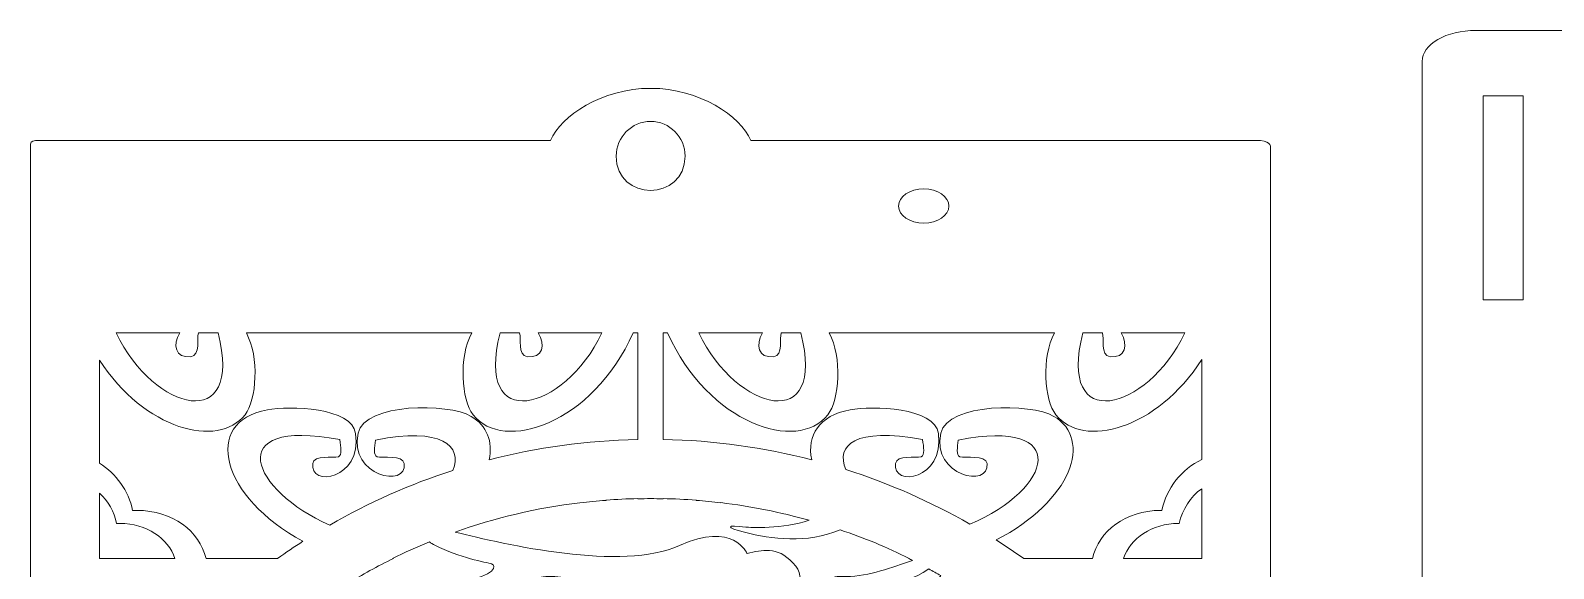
# Model space of a CAD drawing. Header units: millimetres. Extents: x -628 to 722, y -261 to 150.
# Drawn here: x -628 to -517.4, y -11.6 to 27.4 of the extents above; entities that cross this region are included whole.
import ezdxf

# ---------------------------------------------------------------- set-up
doc = ezdxf.new("R2010")
doc.units = ezdxf.units.MM
doc.header["$MEASUREMENT"] = 0
doc.layers.add('Layer 1', color=7, linetype='Continuous')

msp = doc.modelspace()

# ---------------------------------------------------------------- linework, layer by layer
at = {"layer": 'Layer 1', "lineweight": 9}
for points, knots in [([(-523.0693, -152.5962), (-523.0693, -152.5962), (-425.8473, -152.5962), (-425.8473, -152.5962), (-425.8473, -152.5962), (-424.8159, -152.5962), (-423.8267, -152.3601), (-423.0972, -151.9401), (-423.0972, -151.9401), (-422.3677, -151.5198), (-421.9583, -150.9496), (-421.9583, -150.3556), (-421.9583, -150.3556), (-421.9583, -150.3556), (-421.9583, 25.1628), (-421.9583, 25.1628), (-421.9583, 25.1628), (-421.9583, 25.7571), (-422.3677, 26.3272), (-423.0972, 26.7475), (-423.0972, 26.7475), (-423.8267, 27.1676), (-424.8159, 27.4036), (-425.8473, 27.4036), (-425.8473, 27.4036), (-425.8473, 27.4036), (-465.2318, 27.4036), (-465.2318, 27.4036), (-465.2318, 27.4036), (-465.2318, 27.4036), (-465.2318, 27.3837), (-465.2318, 27.3837), (-465.2318, 27.3837), (-469.2594, 25.5438), (-469.2667, 22.6032), (-474.1986, 22.6032), (-474.1986, 22.6032), (-474.1986, 22.6032), (-474.7179, 22.6032), (-474.7179, 22.6032), (-474.7179, 22.6032), (-479.6496, 22.6032), (-479.5362, 25.5438), (-483.6845, 27.3837), (-483.6845, 27.3837), (-483.6845, 27.3837), (-483.6845, 27.4036), (-483.6845, 27.4036), (-483.6845, 27.4036), (-483.6845, 27.4036), (-523.0693, 27.4036), (-523.0693, 27.4036), (-523.0693, 27.4036), (-524.1008, 27.4036), (-525.0897, 27.1676), (-525.8192, 26.7475), (-525.8192, 26.7475), (-526.5482, 26.3272), (-526.9582, 25.7571), (-526.9582, 25.1628), (-526.9582, 25.1628), (-526.9582, 25.1628), (-526.9582, -150.3556), (-526.9582, -150.3556), (-526.9582, -150.3556), (-526.9582, -151.5929), (-525.217, -152.5962), (-523.0693, -152.5962)], [0, 0, 0, 0, 0.05555556, 0.05555556, 0.05555556, 0.05555556, 0.11111111, 0.11111111, 0.11111111, 0.11111111, 0.16666667, 0.16666667, 0.16666667, 0.16666667, 0.22222222, 0.22222222, 0.22222222, 0.22222222, 0.27777778, 0.27777778, 0.27777778, 0.27777778, 0.33333333, 0.33333333, 0.33333333, 0.33333333, 0.38888889, 0.38888889, 0.38888889, 0.38888889, 0.44444444, 0.44444444, 0.44444444, 0.44444444, 0.5, 0.5, 0.5, 0.5, 0.55555556, 0.55555556, 0.55555556, 0.55555556, 0.61111111, 0.61111111, 0.61111111, 0.61111111, 0.66666667, 0.66666667, 0.66666667, 0.66666667, 0.72222222, 0.72222222, 0.72222222, 0.72222222, 0.77777778, 0.77777778, 0.77777778, 0.77777778, 0.83333333, 0.83333333, 0.83333333, 0.83333333, 0.88888889, 0.88888889, 0.88888889, 0.88888889, 1, 1, 1, 1]), ([(-619.8881, -152.5961), (-619.8881, -152.5961), (-546.0075, -152.5961), (-546.0075, -152.5961), (-546.0075, -152.5961), (-543.8699, -152.5961), (-541.8199, -152.1313), (-540.3084, -151.3034), (-540.3084, -151.3034), (-538.7969, -150.4754), (-537.9481, -149.3531), (-537.9481, -148.1825), (-537.9481, -148.1825), (-537.9481, -93.206), (-537.9481, -36.1297), (-537.9481, 18.8468), (-537.9481, 18.8468), (-537.9481, 19.0416), (-537.9831, 19.444), (-539.0223, 19.4311), (-539.0223, 19.4311), (-551.2415, 19.4311), (-563.4608, 19.4311), (-575.6801, 19.4311), (-575.6801, 19.4311), (-576.4413, 21.1925), (-579.4063, 23.206), (-582.9481, 23.206), (-582.9481, 23.206), (-586.4898, 23.206), (-589.4548, 21.1925), (-590.216, 19.4311), (-590.216, 19.4311), (-602.5955, 19.4311), (-614.9747, 19.4311), (-627.354, 19.4311), (-627.354, 19.4311), (-627.6946, 19.4364), (-627.9588, 19.3863), (-627.9476, 19.1647), (-627.9476, 19.1647), (-627.9476, 19.1647), (-627.9476, -148.1825), (-627.9476, -148.1825), (-627.9476, -148.1825), (-627.9476, -150.6201), (-624.3391, -152.5961), (-619.8881, -152.5961)], [0, 0, 0, 0, 0.07692308, 0.07692308, 0.07692308, 0.07692308, 0.15384615, 0.15384615, 0.15384615, 0.15384615, 0.23076923, 0.23076923, 0.23076923, 0.23076923, 0.30769231, 0.30769231, 0.30769231, 0.30769231, 0.38461538, 0.38461538, 0.38461538, 0.38461538, 0.46153846, 0.46153846, 0.46153846, 0.46153846, 0.53846154, 0.53846154, 0.53846154, 0.53846154, 0.61538462, 0.61538462, 0.61538462, 0.61538462, 0.69230769, 0.69230769, 0.69230769, 0.69230769, 0.76923077, 0.76923077, 0.76923077, 0.76923077, 0.84615385, 0.84615385, 0.84615385, 0.84615385, 1, 1, 1, 1])]:
    msp.add_open_spline(points, degree=3, knots=knots, dxfattribs=at)
at = {"layer": 'Layer 1', "color": 22, "lineweight": 9}
for points, knots in [([(-519.6247, 22.6593), (-519.6247, 22.6593), (-522.5247, 22.6593), (-522.5247, 22.6593), (-522.5247, 22.6593), (-522.5247, 22.6593), (-522.5247, 7.8533), (-522.5247, 7.8533), (-522.5247, 7.8533), (-522.5247, 7.8533), (-519.6247, 7.8533), (-519.6247, 7.8533), (-519.6247, 7.8533), (-519.6247, 7.8533), (-519.6247, 22.6593), (-519.6247, 22.6593)], [0, 0, 0, 0, 0.2, 0.2, 0.2, 0.2, 0.4, 0.4, 0.4, 0.4, 0.6, 0.6, 0.6, 0.6, 1, 1, 1, 1]), ([(-580.448, 18.2889), (-580.448, 14.9783), (-585.448, 14.9783), (-585.448, 18.2889), (-585.448, 18.2889), (-585.448, 19.6792), (-584.3287, 20.8059), (-582.948, 20.8059), (-582.948, 20.8059), (-581.5674, 20.8059), (-580.448, 19.6792), (-580.448, 18.2889)], [0, 0, 0, 0, 0.25, 0.25, 0.25, 0.25, 0.5, 0.5, 0.5, 0.5, 1, 1, 1, 1]), ([(-561.3021, 14.6676), (-561.3021, 13.984), (-562.119, 13.43), (-563.1269, 13.43), (-563.1269, 13.43), (-564.1344, 13.43), (-564.9514, 13.984), (-564.9514, 14.6676), (-564.9514, 14.6676), (-564.9514, 15.3512), (-564.1344, 15.9052), (-563.1269, 15.9052), (-563.1269, 15.9052), (-562.119, 15.9052), (-561.3021, 15.3512), (-561.3021, 14.6676)], [0, 0, 0, 0, 0.2, 0.2, 0.2, 0.2, 0.4, 0.4, 0.4, 0.4, 0.6, 0.6, 0.6, 0.6, 1, 1, 1, 1])]:
    msp.add_open_spline(points, degree=3, knots=knots, dxfattribs=at)
at = {"layer": 'Layer 1', "color": 7, "lineweight": 9}
for points, knots in [([(-610.0263, -10.9011), (-609.4223, -10.4721), (-608.8082, -10.0564), (-608.1835, -9.6556), (-608.1835, -9.6556), (-614.0962, -6.4928), (-615.5627, -0.9859), (-610.7633, -0.1173), (-610.7633, -0.1173), (-609.1593, 0.1735), (-604.6215, 0.0769), (-604.3568, -1.8394), (-604.3568, -1.8394), (-603.8937, -5.1878), (-607.7227, -5.7534), (-607.4726, -4.01), (-607.4726, -4.01), (-607.3784, -3.3584), (-605.9875, -3.6576), (-605.6129, -3.5216), (-605.6129, -3.5216), (-605.3343, -3.4205), (-605.4345, -2.8084), (-605.5047, -2.2792), (-605.5047, -2.2792), (-614.1808, -0.6555), (-611.914, -6.019), (-606.2386, -8.4745), (-606.2386, -8.4745), (-603.4262, -6.8566), (-600.4318, -5.5225), (-597.2951, -4.51), (-597.2951, -4.51), (-596.5737, -2.7136), (-598.1287, -1.3627), (-602.9161, -2.308), (-602.9161, -2.308), (-602.9854, -2.8311), (-603.0763, -3.4232), (-602.803, -3.5216), (-602.803, -3.5216), (-602.4289, -3.6576), (-600.9255, -3.3584), (-600.832, -4.01), (-600.832, -4.01), (-600.5728, -5.8267), (-604.8743, -4.9214), (-604.1839, -1.8192), (-604.1839, -1.8192), (-603.6895, 0.3968), (-597.6237, 0.3832), (-595.9764, -0.5899), (-595.9764, -0.5899), (-594.8198, -1.2726), (-594.3913, -2.4266), (-594.6652, -3.745), (-594.6652, -3.745), (-591.2081, -2.8501), (-587.598, -2.3423), (-583.8848, -2.269), (-583.8848, -2.269), (-583.8848, -2.269), (-583.8848, 5.4589), (-583.8848, 5.4589), (-583.8848, 5.4589), (-583.8848, 5.4589), (-584.2088, 5.4589), (-584.2088, 5.4589), (-584.2088, 5.4589), (-587.1755, -1.1455), (-593.6355, -3.2739), (-595.8399, -0.4705), (-595.8399, -0.4705), (-596.6668, 0.581), (-596.8932, 3.7134), (-595.93, 5.4589), (-595.93, 5.4589), (-595.93, 5.4589), (-612.2898, 5.4589), (-612.2898, 5.4589), (-612.2898, 5.4589), (-611.3263, 3.7135), (-611.5523, 0.5814), (-612.3802, -0.4705), (-612.3802, -0.4705), (-614.3494, -2.9736), (-619.7103, -1.5453), (-622.9479, 3.49), (-622.9479, 3.49), (-622.9479, 3.49), (-622.9479, -3.9961), (-622.9479, -3.9961), (-622.9479, -3.9961), (-621.7304, -4.7561), (-620.8412, -5.9858), (-620.546, -7.4234), (-620.546, -7.4234), (-620.4391, -7.4184), (-620.3306, -7.4145), (-620.2212, -7.4145), (-620.2212, -7.4145), (-617.655, -7.4145), (-615.6889, -8.9128), (-615.2148, -10.9011), (-615.2148, -10.9011), (-615.2148, -10.9011), (-610.0263, -10.9011), (-610.0263, -10.9011)], [0, 0, 0, 0, 0.03571429, 0.03571429, 0.03571429, 0.03571429, 0.07142857, 0.07142857, 0.07142857, 0.07142857, 0.10714286, 0.10714286, 0.10714286, 0.10714286, 0.14285714, 0.14285714, 0.14285714, 0.14285714, 0.17857143, 0.17857143, 0.17857143, 0.17857143, 0.21428571, 0.21428571, 0.21428571, 0.21428571, 0.25, 0.25, 0.25, 0.25, 0.28571429, 0.28571429, 0.28571429, 0.28571429, 0.32142857, 0.32142857, 0.32142857, 0.32142857, 0.35714286, 0.35714286, 0.35714286, 0.35714286, 0.39285714, 0.39285714, 0.39285714, 0.39285714, 0.42857143, 0.42857143, 0.42857143, 0.42857143, 0.46428571, 0.46428571, 0.46428571, 0.46428571, 0.5, 0.5, 0.5, 0.5, 0.53571429, 0.53571429, 0.53571429, 0.53571429, 0.57142857, 0.57142857, 0.57142857, 0.57142857, 0.60714286, 0.60714286, 0.60714286, 0.60714286, 0.64285714, 0.64285714, 0.64285714, 0.64285714, 0.67857143, 0.67857143, 0.67857143, 0.67857143, 0.71428571, 0.71428571, 0.71428571, 0.71428571, 0.75, 0.75, 0.75, 0.75, 0.78571429, 0.78571429, 0.78571429, 0.78571429, 0.82142857, 0.82142857, 0.82142857, 0.82142857, 0.85714286, 0.85714286, 0.85714286, 0.85714286, 0.89285714, 0.89285714, 0.89285714, 0.89285714, 0.92857143, 0.92857143, 0.92857143, 0.92857143, 1, 1, 1, 1]), ([(-621.7384, 5.4589), (-618.9743, -0.3121), (-612.4592, -1.8783), (-614.3438, 5.4589), (-614.3438, 5.4589), (-614.3438, 5.4589), (-615.7566, 5.4589), (-615.7566, 5.4589), (-615.7566, 5.4589), (-615.7598, 5.4538), (-615.7628, 5.4485), (-615.7654, 5.443), (-615.7654, 5.443), (-615.9216, 5.119), (-615.5759, 3.8169), (-616.3286, 3.7365), (-616.3286, 3.7365), (-617.432, 3.6182), (-617.6648, 4.5947), (-617.1159, 5.4589), (-617.1159, 5.4589), (-617.1159, 5.4589), (-621.7384, 5.4589), (-621.7384, 5.4589)], [0, 0, 0, 0, 0.14285714, 0.14285714, 0.14285714, 0.14285714, 0.28571429, 0.28571429, 0.28571429, 0.28571429, 0.42857143, 0.42857143, 0.42857143, 0.42857143, 0.57142857, 0.57142857, 0.57142857, 0.57142857, 0.71428571, 0.71428571, 0.71428571, 0.71428571, 1, 1, 1, 1]), ([(-593.8764, 5.4589), (-593.8764, 5.4589), (-592.4637, 5.4589), (-592.4637, 5.4589), (-592.4637, 5.4589), (-592.4604, 5.4538), (-592.4573, 5.4485), (-592.4548, 5.443), (-592.4548, 5.443), (-592.2985, 5.119), (-592.6443, 3.8174), (-591.8916, 3.7365), (-591.8916, 3.7365), (-590.7882, 3.6182), (-590.5554, 4.5947), (-591.1043, 5.4589), (-591.1043, 5.4589), (-591.1043, 5.4589), (-586.4818, 5.4589), (-586.4818, 5.4589), (-586.4818, 5.4589), (-589.2458, -0.312), (-595.761, -1.8783), (-593.8764, 5.4589)], [0, 0, 0, 0, 0.14285714, 0.14285714, 0.14285714, 0.14285714, 0.28571429, 0.28571429, 0.28571429, 0.28571429, 0.42857143, 0.42857143, 0.42857143, 0.42857143, 0.57142857, 0.57142857, 0.57142857, 0.57142857, 0.71428571, 0.71428571, 0.71428571, 0.71428571, 1, 1, 1, 1]), ([(-582.0489, -2.2678), (-578.3327, -2.3385), (-574.7201, -2.846), (-571.2599, -3.739), (-571.2599, -3.739), (-571.6084, -1.9851), (-570.7426, -0.5293), (-568.4662, -0.1173), (-568.4662, -0.1173), (-566.8622, 0.1735), (-562.3246, 0.0769), (-562.0597, -1.8394), (-562.0597, -1.8394), (-561.5967, -5.1878), (-565.4256, -5.7534), (-565.1755, -4.01), (-565.1755, -4.01), (-565.0815, -3.3584), (-563.6904, -3.6576), (-563.3158, -3.5216), (-563.3158, -3.5216), (-563.0373, -3.4205), (-563.1374, -2.8084), (-563.2076, -2.2792), (-563.2076, -2.2792), (-568.1256, -1.3587), (-569.5266, -2.6837), (-568.7848, -4.4514), (-568.7848, -4.4514), (-565.6258, -5.4564), (-562.6102, -6.7883), (-559.7778, -8.4065), (-559.7778, -8.4065), (-553.7155, -5.8684), (-552.3683, -0.679), (-560.6191, -2.308), (-560.6191, -2.308), (-560.6883, -2.8311), (-560.7793, -3.4232), (-560.5059, -3.5216), (-560.5059, -3.5216), (-560.1318, -3.6576), (-558.6285, -3.3584), (-558.5349, -4.01), (-558.5349, -4.01), (-558.2756, -5.8267), (-562.5772, -4.9214), (-561.8868, -1.8192), (-561.8868, -1.8192), (-561.3925, 0.3968), (-555.3266, 0.3832), (-553.6793, -0.5899), (-553.6793, -0.5899), (-550.8544, -2.2575), (-552.369, -6.7352), (-557.8713, -9.5556), (-557.8713, -9.5556), (-557.1921, -9.9873), (-556.5243, -10.4359), (-555.8694, -10.9011), (-555.8694, -10.9011), (-555.8694, -10.9011), (-550.8841, -10.9011), (-550.8841, -10.9011), (-550.8841, -10.9011), (-550.4201, -8.9128), (-548.4915, -7.4145), (-545.9242, -7.4145), (-545.9242, -7.4145), (-545.8985, -7.4145), (-545.8725, -7.4149), (-545.8474, -7.4157), (-545.8474, -7.4157), (-545.5112, -5.7914), (-544.4172, -4.4342), (-542.948, -3.7206), (-542.948, -3.7206), (-542.948, -3.7206), (-542.948, 3.5319), (-542.948, 3.5319), (-542.948, 3.5319), (-546.1832, -1.5374), (-551.569, -2.9802), (-553.5428, -0.4705), (-553.5428, -0.4705), (-554.3697, 0.581), (-554.5961, 3.7134), (-553.6329, 5.4589), (-553.6329, 5.4589), (-553.6329, 5.4589), (-569.9927, 5.4589), (-569.9927, 5.4589), (-569.9927, 5.4589), (-569.0294, 3.7135), (-569.2552, 0.5814), (-570.0832, -0.4705), (-570.0832, -0.4705), (-572.2885, -3.2741), (-578.7491, -1.1452), (-581.7158, 5.4589), (-581.7158, 5.4589), (-581.7158, 5.4589), (-582.0489, 5.4589), (-582.0489, 5.4589), (-582.0489, 5.4589), (-582.0489, 5.4589), (-582.0489, -2.2678), (-582.0489, -2.2678)], [0, 0, 0, 0, 0.03571429, 0.03571429, 0.03571429, 0.03571429, 0.07142857, 0.07142857, 0.07142857, 0.07142857, 0.10714286, 0.10714286, 0.10714286, 0.10714286, 0.14285714, 0.14285714, 0.14285714, 0.14285714, 0.17857143, 0.17857143, 0.17857143, 0.17857143, 0.21428571, 0.21428571, 0.21428571, 0.21428571, 0.25, 0.25, 0.25, 0.25, 0.28571429, 0.28571429, 0.28571429, 0.28571429, 0.32142857, 0.32142857, 0.32142857, 0.32142857, 0.35714286, 0.35714286, 0.35714286, 0.35714286, 0.39285714, 0.39285714, 0.39285714, 0.39285714, 0.42857143, 0.42857143, 0.42857143, 0.42857143, 0.46428571, 0.46428571, 0.46428571, 0.46428571, 0.5, 0.5, 0.5, 0.5, 0.53571429, 0.53571429, 0.53571429, 0.53571429, 0.57142857, 0.57142857, 0.57142857, 0.57142857, 0.60714286, 0.60714286, 0.60714286, 0.60714286, 0.64285714, 0.64285714, 0.64285714, 0.64285714, 0.67857143, 0.67857143, 0.67857143, 0.67857143, 0.71428571, 0.71428571, 0.71428571, 0.71428571, 0.75, 0.75, 0.75, 0.75, 0.78571429, 0.78571429, 0.78571429, 0.78571429, 0.82142857, 0.82142857, 0.82142857, 0.82142857, 0.85714286, 0.85714286, 0.85714286, 0.85714286, 0.89285714, 0.89285714, 0.89285714, 0.89285714, 0.92857143, 0.92857143, 0.92857143, 0.92857143, 1, 1, 1, 1]), ([(-579.4413, 5.4589), (-579.4413, 5.4589), (-574.8189, 5.4589), (-574.8189, 5.4589), (-574.8189, 5.4589), (-575.3678, 4.5947), (-575.1349, 3.6182), (-574.0315, 3.7365), (-574.0315, 3.7365), (-573.2788, 3.8169), (-573.6246, 5.119), (-573.4683, 5.443), (-573.4683, 5.443), (-573.4657, 5.4485), (-573.4627, 5.4538), (-573.4595, 5.4589), (-573.4595, 5.4589), (-573.4595, 5.4589), (-572.0468, 5.4589), (-572.0468, 5.4589), (-572.0468, 5.4589), (-570.1621, -1.8783), (-576.6772, -0.3121), (-579.4413, 5.4589)], [0, 0, 0, 0, 0.14285714, 0.14285714, 0.14285714, 0.14285714, 0.28571429, 0.28571429, 0.28571429, 0.28571429, 0.42857143, 0.42857143, 0.42857143, 0.42857143, 0.57142857, 0.57142857, 0.57142857, 0.57142857, 0.71428571, 0.71428571, 0.71428571, 0.71428571, 1, 1, 1, 1]), ([(-551.5793, 5.4589), (-551.5793, 5.4589), (-550.1666, 5.4589), (-550.1666, 5.4589), (-550.1666, 5.4589), (-550.1634, 5.4538), (-550.1603, 5.4485), (-550.1577, 5.443), (-550.1577, 5.443), (-550.0014, 5.119), (-550.3472, 3.8174), (-549.5945, 3.7365), (-549.5945, 3.7365), (-548.4911, 3.6182), (-548.2584, 4.5947), (-548.8072, 5.4589), (-548.8072, 5.4589), (-548.8072, 5.4589), (-544.1847, 5.4589), (-544.1847, 5.4589), (-544.1847, 5.4589), (-546.9487, -0.312), (-553.4639, -1.8783), (-551.5793, 5.4589)], [0, 0, 0, 0, 0.14285714, 0.14285714, 0.14285714, 0.14285714, 0.28571429, 0.28571429, 0.28571429, 0.28571429, 0.42857143, 0.42857143, 0.42857143, 0.42857143, 0.57142857, 0.57142857, 0.57142857, 0.57142857, 0.71428571, 0.71428571, 0.71428571, 0.71428571, 1, 1, 1, 1]), ([(-622.9479, -10.9011), (-622.9479, -10.9011), (-622.9479, -6.163), (-622.9479, -6.163), (-622.9479, -6.163), (-622.326, -6.739), (-621.8811, -7.5032), (-621.7065, -8.3628), (-621.7065, -8.3628), (-621.6241, -8.3588), (-621.5406, -8.3559), (-621.4567, -8.3559), (-621.4567, -8.3559), (-619.554, -8.3559), (-617.9451, -9.4383), (-617.4703, -10.9011), (-617.4703, -10.9011), (-617.4703, -10.9011), (-622.9479, -10.9011), (-622.9479, -10.9011)], [0, 0, 0, 0, 0.16666667, 0.16666667, 0.16666667, 0.16666667, 0.33333333, 0.33333333, 0.33333333, 0.33333333, 0.5, 0.5, 0.5, 0.5, 0.66666667, 0.66666667, 0.66666667, 0.66666667, 1, 1, 1, 1]), ([(-576.0403, -8.6265), (-577.502, -8.4307), (-577.516, -8.657), (-576.1335, -9), (-576.1335, -9), (-574.1561, -9.4905), (-571.641, -9.846), (-569.1982, -8.8304), (-569.1982, -8.8304), (-567.4623, -9.3958), (-565.7841, -10.0894), (-564.1745, -10.9011), (-564.1745, -10.9011), (-564.1745, -10.9011), (-564.2301, -10.9011), (-564.2301, -10.9011), (-564.2301, -10.9011), (-564.137, -10.947), (-564.044, -10.9931), (-563.9512, -11.0395), (-563.9512, -11.0395), (-565.4443, -11.5446), (-567.0379, -12.1936), (-568.7691, -12.2103), (-568.7691, -12.2103), (-569.8888, -12.1612), (-569.8796, -12.3579), (-568.8051, -12.5412), (-568.8051, -12.5412), (-567.034, -12.8431), (-564.9183, -13.1207), (-562.7603, -11.6583), (-562.7603, -11.6583), (-562.4675, -11.8165), (-562.1766, -11.9778), (-561.888, -12.1425), (-561.888, -12.1425), (-562.1925, -12.5822), (-562.7124, -12.9395), (-563.1734, -13.1972), (-563.1734, -13.1972), (-563.9172, -13.1924), (-564.4086, -13.5837), (-565.0325, -14.0112), (-565.0325, -14.0112), (-566.2197, -14.8236), (-570.9298, -14.3891), (-571.8119, -14.1484), (-571.8119, -14.1484), (-572.6941, -13.9072), (-571.4197, -12.46), (-572.6153, -11.216), (-572.6153, -11.216), (-573.8088, -9.9732), (-574.8455, -10.2946), (-575.948, -10.5424), (-575.948, -10.5424), (-575.948, -10.5424), (-576.9691, -8.1792), (-580.858, -9.96), (-580.858, -9.96), (-585.0178, -11.864), (-593.5298, -9.8881), (-597.1431, -8.988), (-597.1431, -8.988), (-594.2492, -7.9606), (-591.2137, -7.2366), (-588.075, -6.8565), (-588.075, -6.8565), (-588.077, -6.8628), (-588.0791, -6.8688), (-588.081, -6.8749), (-588.081, -6.8749), (-587.4551, -6.7988), (-586.8257, -6.7344), (-586.1922, -6.6856), (-586.1922, -6.6856), (-586.1881, -6.6804), (-586.1841, -6.6753), (-586.1801, -6.6701), (-586.1801, -6.6701), (-585.4202, -6.6125), (-584.655, -6.575), (-583.8848, -6.5582), (-583.8848, -6.5582), (-583.8848, -6.5582), (-583.8848, -6.5734), (-583.8848, -6.5734), (-583.8848, -6.5734), (-583.5656, -6.5663), (-583.2459, -6.5611), (-582.9251, -6.5611), (-582.9251, -6.5611), (-582.6322, -6.5611), (-582.3404, -6.5662), (-582.0489, -6.5723), (-582.0489, -6.5723), (-582.0489, -6.5723), (-582.0489, -6.5574), (-582.0489, -6.5574), (-582.0489, -6.5574), (-581.2393, -6.5743), (-580.4352, -6.6141), (-579.6371, -6.6759), (-579.6371, -6.6759), (-579.634, -6.6801), (-579.6308, -6.6842), (-579.6276, -6.6882), (-579.6276, -6.6882), (-579.0318, -6.7343), (-578.44, -6.7951), (-577.8514, -6.8656), (-577.8514, -6.8656), (-577.8527, -6.861), (-577.8543, -6.8566), (-577.8558, -6.8521), (-577.8558, -6.8521), (-575.6604, -7.1159), (-573.5153, -7.5478), (-571.434, -8.1341), (-571.434, -8.1341), (-573.32, -8.7684), (-575.7842, -8.659), (-576.0403, -8.6265)], [0, 0, 0, 0, 0.03125, 0.03125, 0.03125, 0.03125, 0.0625, 0.0625, 0.0625, 0.0625, 0.09375, 0.09375, 0.09375, 0.09375, 0.125, 0.125, 0.125, 0.125, 0.15625, 0.15625, 0.15625, 0.15625, 0.1875, 0.1875, 0.1875, 0.1875, 0.21875, 0.21875, 0.21875, 0.21875, 0.25, 0.25, 0.25, 0.25, 0.28125, 0.28125, 0.28125, 0.28125, 0.3125, 0.3125, 0.3125, 0.3125, 0.34375, 0.34375, 0.34375, 0.34375, 0.375, 0.375, 0.375, 0.375, 0.40625, 0.40625, 0.40625, 0.40625, 0.4375, 0.4375, 0.4375, 0.4375, 0.46875, 0.46875, 0.46875, 0.46875, 0.5, 0.5, 0.5, 0.5, 0.53125, 0.53125, 0.53125, 0.53125, 0.5625, 0.5625, 0.5625, 0.5625, 0.59375, 0.59375, 0.59375, 0.59375, 0.625, 0.625, 0.625, 0.625, 0.65625, 0.65625, 0.65625, 0.65625, 0.6875, 0.6875, 0.6875, 0.6875, 0.71875, 0.71875, 0.71875, 0.71875, 0.75, 0.75, 0.75, 0.75, 0.78125, 0.78125, 0.78125, 0.78125, 0.8125, 0.8125, 0.8125, 0.8125, 0.84375, 0.84375, 0.84375, 0.84375, 0.875, 0.875, 0.875, 0.875, 0.90625, 0.90625, 0.90625, 0.90625, 0.9375, 0.9375, 0.9375, 0.9375, 1, 1, 1, 1]), ([(-542.948, -5.8425), (-542.948, -5.8425), (-542.948, -10.9011), (-542.948, -10.9011), (-542.948, -10.9011), (-542.948, -10.9011), (-548.6262, -10.9011), (-548.6262, -10.9011), (-548.6262, -10.9011), (-548.1515, -9.4383), (-546.5424, -8.3559), (-544.6391, -8.3559), (-544.6391, -8.3559), (-544.6193, -8.3559), (-544.5994, -8.3563), (-544.5799, -8.3567), (-544.5799, -8.3567), (-544.3693, -7.3285), (-543.7725, -6.4376), (-542.948, -5.8425)], [0, 0, 0, 0, 0.16666667, 0.16666667, 0.16666667, 0.16666667, 0.33333333, 0.33333333, 0.33333333, 0.33333333, 0.5, 0.5, 0.5, 0.5, 0.66666667, 0.66666667, 0.66666667, 0.66666667, 1, 1, 1, 1]), ([(-599.0032, -9.6978), (-598.8866, -9.7775), (-598.7537, -9.8574), (-598.6047, -9.9358), (-598.6047, -9.9358), (-596.8331, -10.8692), (-594.874, -11.1764), (-594.4881, -11.2841), (-594.4881, -11.2841), (-594.1016, -11.3926), (-594.1913, -12.1486), (-596.6395, -12.6057), (-596.6395, -12.6057), (-599.0878, -13.0634), (-598.1371, -14.1875), (-596.3342, -13.8849), (-596.3342, -13.8849), (-594.5307, -13.5819), (-591.5646, -12.5995), (-591.0174, -12.3142), (-591.0174, -12.3142), (-590.4711, -12.0293), (-588.1141, -12.348), (-589.0075, -12.6674), (-589.0075, -12.6674), (-589.0075, -12.6674), (-590.8198, -13.855), (-594.5991, -14.3211), (-594.5991, -14.3211), (-597.8602, -14.7232), (-604.1398, -14.5648), (-607.2306, -14.2129), (-607.2306, -14.2129), (-606.5274, -13.7216), (-605.8088, -13.2509), (-605.0757, -12.8019), (-605.0757, -12.8019), (-605.1121, -12.8132), (-605.1481, -12.8248), (-605.1843, -12.8363), (-605.1843, -12.8363), (-605.1304, -12.803), (-605.0761, -12.77), (-605.0221, -12.737), (-605.0221, -12.737), (-605.0221, -12.737), (-604.9717, -12.737), (-604.9717, -12.737), (-604.9717, -12.737), (-603.8857, -12.0764), (-602.7666, -11.4647), (-601.6202, -10.9011), (-601.6202, -10.9011), (-601.6202, -10.9011), (-601.6781, -10.9011), (-601.6781, -10.9011), (-601.6781, -10.9011), (-600.8028, -10.4705), (-599.9108, -10.0689), (-599.0032, -9.6978)], [0, 0, 0, 0, 0.0625, 0.0625, 0.0625, 0.0625, 0.125, 0.125, 0.125, 0.125, 0.1875, 0.1875, 0.1875, 0.1875, 0.25, 0.25, 0.25, 0.25, 0.3125, 0.3125, 0.3125, 0.3125, 0.375, 0.375, 0.375, 0.375, 0.4375, 0.4375, 0.4375, 0.4375, 0.5, 0.5, 0.5, 0.5, 0.5625, 0.5625, 0.5625, 0.5625, 0.625, 0.625, 0.625, 0.625, 0.6875, 0.6875, 0.6875, 0.6875, 0.75, 0.75, 0.75, 0.75, 0.8125, 0.8125, 0.8125, 0.8125, 0.875, 0.875, 0.875, 0.875, 1, 1, 1, 1])]:
    msp.add_open_spline(points, degree=3, knots=knots, dxfattribs=at)

doc.saveas('drawing.dxf')
